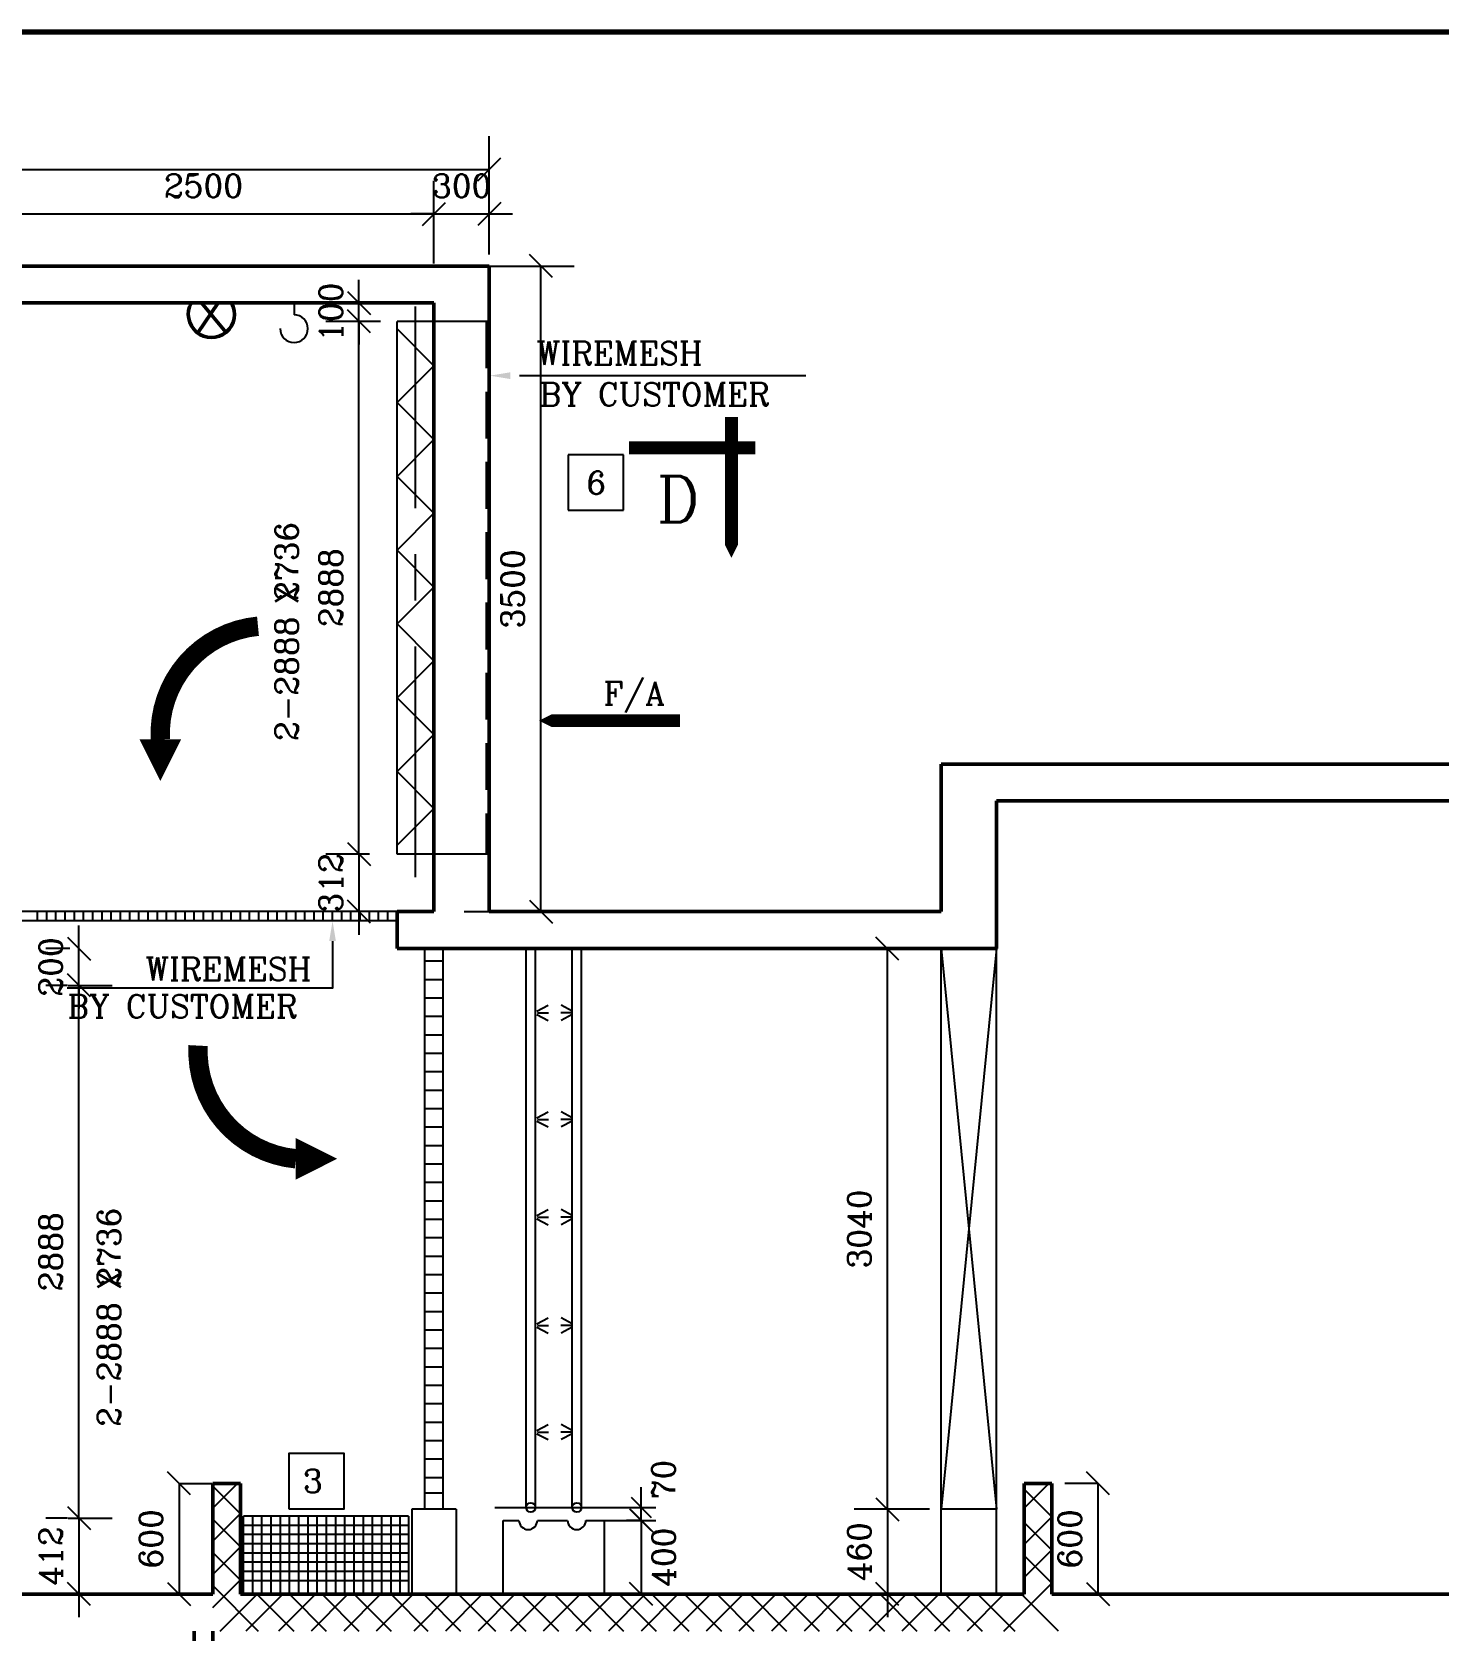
# Model space of a CAD drawing. Header units: inches. Extents: x 14.4 to 65.9, y 4.3 to 68.5.
# Drawn here: x 20.06 to 27.69, y 25.36 to 34.03 of the extents above; entities that cross this region are included whole.
import ezdxf

# ---------------------------------------------------------------- set-up
doc = ezdxf.new("R2010")
doc.units = ezdxf.units.IN
doc.header["$MEASUREMENT"] = 0
doc.linetypes.add('CENTER', pattern=[2, 1.25, -0.25, 0.25, -0.25])
doc.linetypes.add('HIDDEN', pattern=[9.525, 6.35, -3.175])
doc.layers.add('cadr', color=250, linetype='Continuous')
for name, color, linetype, lineweight in [('DIMEN', 5, 'Continuous', 25), ('STRUC', 3, 'Continuous', 50), ('UNITS', 7, 'Continuous', 25)]:
    doc.layers.add(name, color=color, linetype=linetype, lineweight=lineweight)
doc.styles.add('ROMANC', font='romanc')
doc.styles.add('ROMANS', font='romans')
doc.dimstyles.get("Standard").update_dxf_attribs({"dimtxt": 0.125, "dimasz": 0.125, "dimexe": 0.18, "dimexo": 0.0625, "dimgap": 0.09, "dimtad": 1, "dimdec": 4, "dimzin": 0, "dimdsep": 46, "dimtxsty": 'ROMANC', "dimblk": 'OBLIQUE', "dimcen": 0.09, "dimadec": 0, "dimazin": 0, "dimtfac": 1, "dimtdec": 4, "dimtofl": 0, "dimtmove": 0, "dimatfit": 3, "dimfxl": 1, "dimtolj": 1, "dimtzin": 0, "dimarcsym": 1})

# ---------------------------------------------------------------- blocks, each defined once
blk = doc.blocks.new('_Oblique')
at = {"layer": 'STRUC', "color": 0, "lineweight": -2}
blk.add_line((-0.5, -0.5), (0.5, 0.5), dxfattribs=at)
blk = doc.blocks.new('*D180')
at = {"layer": 'DIMEN', "color": 0, "lineweight": -2, "transparency": 16777216}
for p, q in [((20.2602, 28.8626), (20.4983, 28.8626)), ((20.3183, 25.9746), (20.3183, 28.8626)), ((20.2602, 25.9746), (20.4983, 25.9746))]:
    blk.add_line(p, q, dxfattribs=at)
at = {"layer": 'DIMEN', "color": 0, "lineweight": -2, "transparency": 16777216, "xscale": 0.125, "yscale": 0.125, "zscale": 0.125}
for p, rotation in [((20.3183, 28.8626), 90), ((20.3183, 25.9746), 270)]:
    blk.add_blockref('_Oblique', p, dxfattribs=dict(at, rotation=rotation))
at = {"layer": 'DIMEN', "color": 0, "transparency": 16777216, "insert": (20.1658, 27.4186), "char_height": 0.125, "attachment_point": 5, "rotation": 90, "style": 'ROMANC'}
blk.add_mtext('\\A1;2888', dxfattribs=at)
blk = doc.blocks.new('*D183')
at = {"layer": 'DIMEN', "color": 0, "lineweight": -2, "transparency": 16777216}
for p, q in [((20.3183, 29.0626), (20.3183, 29.1876)), ((20.2686, 29.0626), (20.1383, 29.0626)), ((20.3183, 28.8626), (20.3183, 29.0626)), ((20.2558, 28.8626), (20.1383, 28.8626)), ((20.3183, 28.8626), (20.3183, 28.7376))]:
    blk.add_line(p, q, dxfattribs=at)
at = {"layer": 'DIMEN', "color": 0, "lineweight": -2, "transparency": 16777216, "xscale": 0.125, "yscale": 0.125, "zscale": 0.125}
for p, rotation in [((20.3183, 29.0626), 270), ((20.3183, 28.8626), 90)]:
    blk.add_blockref('_Oblique', p, dxfattribs=dict(at, rotation=rotation))
at = {"layer": 'DIMEN', "color": 0, "transparency": 16777216, "insert": (20.1658, 28.9626), "char_height": 0.125, "attachment_point": 5, "rotation": 90, "style": 'ROMANC'}
blk.add_mtext('\\A1;200', dxfattribs=at)
blk = doc.blocks.new('*D184')
at = {"layer": 'DIMEN', "color": 0, "lineweight": -2, "transparency": 16777216}
for p, q in [((20.3183, 25.9746), (20.3183, 26.0996)), ((20.2558, 25.9746), (20.1383, 25.9746)), ((20.3183, 25.9746), (20.3183, 25.5626)), ((20.3183, 25.5626), (20.3183, 25.4376)), ((20.3739, 25.5626), (20.4983, 25.5626))]:
    blk.add_line(p, q, dxfattribs=at)
at = {"layer": 'DIMEN', "color": 0, "lineweight": -2, "transparency": 16777216, "xscale": 0.125, "yscale": 0.125, "zscale": 0.125}
for p, rotation in [((20.3183, 25.9746), 270), ((20.3183, 25.5626), 90)]:
    blk.add_blockref('_Oblique', p, dxfattribs=dict(at, rotation=rotation))
at = {"layer": 'DIMEN', "color": 0, "transparency": 16777216, "insert": (20.1658, 25.7686), "char_height": 0.125, "attachment_point": 5, "rotation": 90, "style": 'ROMANC'}
blk.add_mtext('\\A1;412', dxfattribs=at)
blk = doc.blocks.new('*D181')
at = {"layer": 'DIMEN', "color": 0, "lineweight": -2, "transparency": 16777216}
for p, q in [((20.8612, 26.1626), (20.8612, 25.5626)), ((20.8655, 26.1626), (21.0412, 26.1626)), ((20.8655, 25.5626), (21.0412, 25.5626))]:
    blk.add_line(p, q, dxfattribs=at)
at = {"layer": 'DIMEN', "color": 0, "lineweight": -2, "transparency": 16777216, "xscale": 0.125, "yscale": 0.125, "zscale": 0.125}
for p, rotation in [((20.8612, 26.1626), 90), ((20.8612, 25.5626), 270)]:
    blk.add_blockref('_Oblique', p, dxfattribs=dict(at, rotation=rotation))
at = {"layer": 'DIMEN', "color": 0, "transparency": 16777216, "insert": (20.7087, 25.8626), "char_height": 0.125, "attachment_point": 5, "rotation": 90, "style": 'ROMANC'}
blk.add_mtext('\\A1;600', dxfattribs=at)
blk = doc.blocks.new('*D182')
at = {"layer": 'DIMEN', "color": 0, "lineweight": -2, "transparency": 16777216}
for p, q in [((25.8397, 26.1626), (25.664, 26.1626)), ((25.844, 26.1626), (25.844, 25.5626)), ((25.8397, 25.5626), (25.664, 25.5626))]:
    blk.add_line(p, q, dxfattribs=at)
at = {"layer": 'DIMEN', "color": 0, "lineweight": -2, "transparency": 16777216, "xscale": 0.125, "yscale": 0.125, "zscale": 0.125}
for p, rotation in [((25.844, 26.1626), 90), ((25.844, 25.5626), 270)]:
    blk.add_blockref('_Oblique', p, dxfattribs=dict(at, rotation=rotation))
at = {"layer": 'DIMEN', "color": 0, "transparency": 16777216, "insert": (25.6915, 25.8626), "char_height": 0.125, "attachment_point": 5, "rotation": 90, "style": 'ROMANC'}
blk.add_mtext('\\A1;600', dxfattribs=at)
blk = doc.blocks.new('*D185')
at = {"layer": 'DIMEN', "color": 0, "lineweight": -2, "transparency": 16777216}
for p, q in [((24.9311, 29.0626), (24.5224, 29.0626)), ((24.7024, 26.0226), (24.7024, 29.0626)), ((24.9311, 26.0226), (24.5224, 26.0226))]:
    blk.add_line(p, q, dxfattribs=at)
at = {"layer": 'DIMEN', "color": 0, "lineweight": -2, "transparency": 16777216, "xscale": 0.125, "yscale": 0.125, "zscale": 0.125}
for p, rotation in [((24.7024, 29.0626), 90), ((24.7024, 26.0226), 270)]:
    blk.add_blockref('_Oblique', p, dxfattribs=dict(at, rotation=rotation))
at = {"layer": 'DIMEN', "color": 0, "transparency": 16777216, "insert": (24.5499, 27.5426), "char_height": 0.125, "attachment_point": 5, "rotation": 90, "style": 'ROMANC'}
blk.add_mtext('\\A1;3040', dxfattribs=at)
blk = doc.blocks.new('*D186')
at = {"layer": 'DIMEN', "color": 0, "lineweight": -2, "transparency": 16777216}
for p, q in [((24.7024, 26.0226), (24.7024, 26.1476)), ((24.9311, 26.0226), (24.5224, 26.0226)), ((24.7024, 26.0226), (24.7024, 25.5626)), ((24.9311, 25.5626), (24.5224, 25.5626)), ((24.7024, 25.5626), (24.7024, 25.4376))]:
    blk.add_line(p, q, dxfattribs=at)
at = {"layer": 'DIMEN', "color": 0, "lineweight": -2, "transparency": 16777216, "xscale": 0.125, "yscale": 0.125, "zscale": 0.125}
for p, rotation in [((24.7024, 26.0226), 270), ((24.7024, 25.5626), 90)]:
    blk.add_blockref('_Oblique', p, dxfattribs=dict(at, rotation=rotation))
at = {"layer": 'DIMEN', "color": 0, "transparency": 16777216, "insert": (24.5499, 25.7926), "char_height": 0.125, "attachment_point": 5, "rotation": 90, "style": 'ROMANC'}
blk.add_mtext('\\A1;460', dxfattribs=at)
blk = doc.blocks.new('*D188')
at = {"layer": 'DIMEN', "color": 0, "lineweight": -2, "transparency": 16777216}
for p, q in [((21.8367, 32.5626), (21.8367, 32.6876)), ((21.9433, 32.5626), (21.6567, 32.5626)), ((21.8367, 32.4626), (21.8367, 32.5626)), ((21.9529, 32.4626), (21.6567, 32.4626)), ((21.8367, 32.4626), (21.8367, 32.3376))]:
    blk.add_line(p, q, dxfattribs=at)
at = {"layer": 'DIMEN', "color": 0, "lineweight": -2, "transparency": 16777216, "xscale": 0.125, "yscale": 0.125, "zscale": 0.125}
for p, rotation in [((21.8367, 32.5626), 270), ((21.8367, 32.4626), 90)]:
    blk.add_blockref('_Oblique', p, dxfattribs=dict(at, rotation=rotation))
at = {"layer": 'DIMEN', "color": 0, "transparency": 16777216, "insert": (21.6842, 32.5126), "char_height": 0.125, "attachment_point": 5, "rotation": 90, "style": 'ROMANC'}
blk.add_mtext('\\A1;100', dxfattribs=at)
blk = doc.blocks.new('*D189')
at = {"layer": 'DIMEN', "color": 0, "lineweight": -2, "transparency": 16777216}
for p, q in [((19.7436, 32.7763), (19.7436, 33.2252)), ((22.2436, 32.7763), (22.2436, 33.2252)), ((19.7436, 33.0452), (22.2436, 33.0452))]:
    blk.add_line(p, q, dxfattribs=at)
at = {"layer": 'DIMEN', "color": 0, "lineweight": -2, "transparency": 16777216, "xscale": 0.125, "yscale": 0.125, "zscale": 0.125, "rotation": 180}
blk.add_blockref('_Oblique', (19.7436, 33.0452), dxfattribs=at)
at = {"layer": 'DIMEN', "color": 0, "lineweight": -2, "transparency": 16777216, "xscale": 0.125, "yscale": 0.125, "zscale": 0.125}
blk.add_blockref('_Oblique', (22.2436, 33.0452), dxfattribs=at)
at = {"layer": 'DIMEN', "color": 0, "transparency": 16777216, "insert": (20.9936, 33.1977), "char_height": 0.125, "attachment_point": 5, "style": 'ROMANC'}
blk.add_mtext('\\A1;2500', dxfattribs=at)
blk = doc.blocks.new('*D193')
at = {"layer": 'DIMEN', "color": 0, "lineweight": -2, "transparency": 16777216}
for p, q in [((22.2436, 32.8388), (22.2436, 33.2252)), ((22.5436, 32.8251), (22.5436, 33.2252)), ((22.2436, 33.0452), (22.1186, 33.0452)), ((22.2436, 33.0452), (22.5436, 33.0452)), ((22.5436, 33.0452), (22.6686, 33.0452))]:
    blk.add_line(p, q, dxfattribs=at)
at = {"layer": 'DIMEN', "color": 0, "lineweight": -2, "transparency": 16777216, "xscale": 0.125, "yscale": 0.125, "zscale": 0.125}
blk.add_blockref('_Oblique', (22.2436, 33.0452), dxfattribs=at)
at = {"layer": 'DIMEN', "color": 0, "lineweight": -2, "transparency": 16777216, "xscale": 0.125, "yscale": 0.125, "zscale": 0.125, "rotation": 180}
blk.add_blockref('_Oblique', (22.5436, 33.0452), dxfattribs=at)
at = {"layer": 'DIMEN', "color": 0, "transparency": 16777216, "insert": (22.3936, 33.1977), "char_height": 0.125, "attachment_point": 5, "style": 'ROMANC'}
blk.add_mtext('\\A1;300', dxfattribs=at)
blk = doc.blocks.new('*D194')
at = {"layer": 'DIMEN', "color": 0, "lineweight": -2, "transparency": 16777216}
for p, q in [((16.6436, 32.8251), (16.6436, 33.4668)), ((22.5436, 32.8251), (22.5436, 33.4668)), ((16.6436, 33.2868), (22.5436, 33.2868))]:
    blk.add_line(p, q, dxfattribs=at)
at = {"layer": 'DIMEN', "color": 0, "lineweight": -2, "transparency": 16777216, "xscale": 0.125, "yscale": 0.125, "zscale": 0.125, "rotation": 180}
blk.add_blockref('_Oblique', (16.6436, 33.2868), dxfattribs=at)
at = {"layer": 'DIMEN', "color": 0, "lineweight": -2, "transparency": 16777216, "xscale": 0.125, "yscale": 0.125, "zscale": 0.125}
blk.add_blockref('_Oblique', (22.5436, 33.2868), dxfattribs=at)
at = {"layer": 'DIMEN', "color": 0, "transparency": 16777216, "insert": (19.5936, 33.4393), "char_height": 0.125, "attachment_point": 5, "style": 'ROMANC'}
blk.add_mtext('\\A1;5900', dxfattribs=at)
blk = doc.blocks.new('*D197')
at = {"layer": 'DIMEN', "color": 0, "lineweight": -2, "transparency": 16777216}
for p, q in [((21.8367, 32.5626), (21.8367, 32.6876)), ((21.9433, 32.5626), (21.6567, 32.5626)), ((21.8367, 32.4626), (21.8367, 32.5626)), ((21.9529, 32.4626), (21.6567, 32.4626)), ((21.8367, 32.4626), (21.8367, 32.3376))]:
    blk.add_line(p, q, dxfattribs=at)
at = {"layer": 'DIMEN', "color": 0, "lineweight": -2, "transparency": 16777216, "xscale": 0.125, "yscale": 0.125, "zscale": 0.125}
for p, rotation in [((21.8367, 32.5626), 270), ((21.8367, 32.4626), 90)]:
    blk.add_blockref('_Oblique', p, dxfattribs=dict(at, rotation=rotation))
at = {"layer": 'DIMEN', "color": 0, "transparency": 16777216, "insert": (21.6842, 32.5126), "char_height": 0.125, "attachment_point": 5, "rotation": 90, "style": 'ROMANC'}
blk.add_mtext('\\A1;100', dxfattribs=at)
blk = doc.blocks.new('*D198')
at = {"layer": 'DIMEN', "color": 0, "lineweight": -2, "transparency": 16777216}
for p, q in [((21.8948, 32.4626), (21.6567, 32.4626)), ((21.8367, 29.5746), (21.8367, 32.4626)), ((21.8948, 29.5746), (21.6567, 29.5746))]:
    blk.add_line(p, q, dxfattribs=at)
at = {"layer": 'DIMEN', "color": 0, "lineweight": -2, "transparency": 16777216, "xscale": 0.125, "yscale": 0.125, "zscale": 0.125}
for p, rotation in [((21.8367, 32.4626), 90), ((21.8367, 29.5746), 270)]:
    blk.add_blockref('_Oblique', p, dxfattribs=dict(at, rotation=rotation))
at = {"layer": 'DIMEN', "color": 0, "transparency": 16777216, "insert": (21.6842, 31.0186), "char_height": 0.125, "attachment_point": 5, "rotation": 90, "style": 'ROMANC'}
blk.add_mtext('\\A1;2888', dxfattribs=at)
blk = doc.blocks.new('*D204')
at = {"layer": 'DIMEN', "color": 0, "lineweight": -2, "transparency": 16777216}
for p, q in [((22.408, 32.7626), (23.0033, 32.7626)), ((22.8233, 29.2626), (22.8233, 32.7626)), ((22.408, 29.2626), (23.0033, 29.2626))]:
    blk.add_line(p, q, dxfattribs=at)
at = {"layer": 'DIMEN', "color": 0, "lineweight": -2, "transparency": 16777216, "xscale": 0.125, "yscale": 0.125, "zscale": 0.125}
for p, rotation in [((22.8233, 32.7626), 90), ((22.8233, 29.2626), 270)]:
    blk.add_blockref('_Oblique', p, dxfattribs=dict(at, rotation=rotation))
at = {"layer": 'DIMEN', "color": 0, "transparency": 16777216, "insert": (22.6708, 31.0126), "char_height": 0.125, "attachment_point": 5, "rotation": 90, "style": 'ROMANC'}
blk.add_mtext('\\A1;3500', dxfattribs=at)
blk = doc.blocks.new('*D211')
at = {"layer": 'DIMEN', "color": 0, "lineweight": -2, "transparency": 16777216}
for p, q in [((21.8367, 29.5746), (21.8367, 29.6996)), ((21.7742, 29.5746), (21.6567, 29.5746)), ((21.8367, 29.5746), (21.8367, 29.2626)), ((21.7811, 29.2626), (21.6567, 29.2626)), ((21.8367, 29.2626), (21.8367, 29.1376))]:
    blk.add_line(p, q, dxfattribs=at)
at = {"layer": 'DIMEN', "color": 0, "lineweight": -2, "transparency": 16777216, "xscale": 0.125, "yscale": 0.125, "zscale": 0.125}
for p, rotation in [((21.8367, 29.5746), 270), ((21.8367, 29.2626), 90)]:
    blk.add_blockref('_Oblique', p, dxfattribs=dict(at, rotation=rotation))
at = {"layer": 'DIMEN', "color": 0, "transparency": 16777216, "insert": (21.6842, 29.4186), "char_height": 0.125, "attachment_point": 5, "rotation": 90, "style": 'ROMANC'}
blk.add_mtext('\\A1;312', dxfattribs=at)

msp = doc.modelspace()

# ---------------------------------------------------------------- linework, layer by layer
for p, q in [((23.27197, 31.73953), (22.97197, 31.73953)), ((22.97197, 31.73953), (22.97197, 31.43953)), ((23.27197, 31.43953), (23.27197, 31.73953)), ((22.97197, 31.43953), (23.27197, 31.43953))]:
    msp.add_line(p, q)
at = {"layer": 'cadr', "color": 250, "linetype": 'Continuous', "lineweight": 70}
msp.add_line((14.35116, 34.03167), (65.85116, 34.03167), dxfattribs=at)
at = {"layer": 'DIMEN'}
for p, q in [((23.36701, 26.03261), (23.36701, 26.14261)), ((23.22396, 26.03261), (23.44701, 26.03261)), ((23.36701, 25.96261), (23.36701, 26.08761)), ((23.36701, 25.96261), (23.36701, 26.03261)), ((23.1686, 25.96261), (23.44701, 25.96261)), ((23.36701, 25.96261), (23.28701, 25.96261)), ((23.36701, 25.96261), (23.36701, 25.56261)), ((23.36701, 25.96261), (23.36701, 25.85261)), ((23.1686, 25.56261), (23.44701, 25.56261))]:
    msp.add_line(p, q, dxfattribs=at)
for points in [[(22.70778, 32.16844), (24.25929, 32.16844)], [(21.6936, 29.10261), (21.6936, 28.84839), (20.25541, 28.84839)]]:
    msp.add_lwpolyline(points, dxfattribs=at)
at = {"layer": 'DIMEN', "color": 3}
for points in [[(23.85637, 31.94437, 0.07, 0.07, 0), (23.85637, 31.43049, 0.25, 0, 0), (23.85637, 31.18049, 0, 0, 0)], [(23.57781, 30.29802, 0.07, 0.07, 0), (23.06392, 30.29802, 0.25, 0, 0), (22.81392, 30.29802, 0, 0, 0)]]:
    msp.add_lwpolyline(points, format="xyseb", dxfattribs=at)
at = {"layer": 'DIMEN', "color": 3, "const_width": 0.07}
msp.add_lwpolyline([(23.3007, 31.77728), (23.98591, 31.77728)], dxfattribs=at)
at = {"layer": 'DIMEN'}
for points in [[(22.65778, 32.15011), (22.54778, 32.16844), (22.65778, 32.18678)], [(21.71194, 29.10261), (21.6936, 29.21261), (21.67527, 29.10261)]]:
    msp.add_solid(points, dxfattribs=at)
at = {"layer": 'STRUC'}
for p, q in [((16.6436, 32.76261), (22.5436, 32.76261)), ((22.5436, 29.26261), (22.5436, 32.76261)), ((19.7436, 32.56261), (22.2436, 32.56261)), ((22.2436, 29.26261), (22.2436, 32.56261)), ((24.9936, 30.06261), (39.7936, 30.06261)), ((24.9936, 29.26261), (24.9936, 30.06261)), ((25.2936, 29.06261), (25.2936, 29.86261)), ((25.2936, 29.86261), (31.3936, 29.86261)), ((22.0436, 29.06261), (22.0436, 29.26261)), ((22.2436, 29.26261), (22.0436, 29.26261)), ((22.5436, 29.26261), (24.9936, 29.26261)), ((22.2436, 29.06261), (22.0436, 29.06261)), ((22.2436, 29.06261), (25.2936, 29.06261)), ((21.0436, 26.16261), (21.1936, 26.16261)), ((21.0436, 25.56261), (21.0436, 26.16261)), ((21.1936, 25.56261), (21.1936, 26.16261)), ((25.5936, 26.16261), (25.4436, 26.16261)), ((25.4436, 25.56261), (25.4436, 26.16261)), ((25.5936, 25.56261), (25.5936, 26.16261)), ((19.7436, 25.56261), (21.0436, 25.56261)), ((21.1936, 25.56261), (25.4436, 25.56261)), ((25.5936, 25.56261), (27.8436, 25.56261)), ((20.9436, 22.56261), (20.9436, 25.36261)), ((21.0436, 22.56261), (21.0436, 25.36261))]:
    msp.add_line(p, q, dxfattribs=at)
at = {"layer": 'UNITS', "color": 3, "lineweight": 50}
for p, q in [((21.07312, 32.56261), (20.96306, 32.39974)), ((20.98241, 32.56261), (21.11485, 32.40344))]:
    msp.add_line(p, q, dxfattribs=at)
at = {"layer": 'UNITS'}
for p, q in [((21.48488, 32.56261), (21.48488, 32.49835)), ((22.5436, 32.46261), (22.0436, 32.46261)), ((22.0436, 29.57461), (22.0436, 32.46261)), ((22.2436, 32.22261), (22.0436, 32.42261)), ((22.2436, 32.22261), (22.0436, 32.42261)), ((22.2436, 32.22261), (22.0436, 32.02261)), ((22.2436, 32.22261), (22.0436, 32.02261)), ((22.2436, 31.82261), (22.0436, 32.02261)), ((22.2436, 31.82261), (22.0436, 32.02261)), ((22.2436, 31.82261), (22.0436, 31.62261)), ((22.2436, 31.82261), (22.0436, 31.62261)), ((22.2436, 31.42261), (22.0436, 31.62261)), ((22.2436, 31.42261), (22.0436, 31.62261)), ((22.2436, 31.42261), (22.0436, 31.22261)), ((22.2436, 31.42261), (22.0436, 31.22261)), ((22.2436, 31.02261), (22.0436, 31.22261)), ((22.2436, 31.02261), (22.0436, 31.22261)), ((22.2436, 31.02261), (22.0436, 30.82261)), ((22.2436, 31.02261), (22.0436, 30.82261)), ((22.2436, 30.62261), (22.0436, 30.82261)), ((22.2436, 30.62261), (22.0436, 30.82261)), ((22.2436, 30.62261), (22.0436, 30.42261)), ((22.2436, 30.62261), (22.0436, 30.42261)), ((22.2436, 30.22261), (22.0436, 30.42261)), ((22.2436, 30.22261), (22.0436, 30.42261)), ((22.2436, 30.22261), (22.0436, 30.02261)), ((22.2436, 30.22261), (22.0436, 30.02261)), ((22.2436, 29.82261), (22.0436, 30.02261)), ((22.2436, 29.82261), (22.0436, 30.02261)), ((22.2436, 29.82261), (22.0436, 29.62261)), ((22.5436, 29.57461), (22.0436, 29.57461)), ((22.0436, 29.26261), (19.9436, 29.26261)), ((20.0936, 29.21261), (20.0936, 29.26261)), ((20.1436, 29.21261), (20.1436, 29.26261)), ((20.1936, 29.21261), (20.1936, 29.26261)), ((20.2436, 29.21261), (20.2436, 29.26261)), ((20.2936, 29.21261), (20.2936, 29.26261)), ((20.3436, 29.21261), (20.3436, 29.26261)), ((20.3936, 29.21261), (20.3936, 29.26261)), ((20.4436, 29.21261), (20.4436, 29.26261)), ((20.4936, 29.21261), (20.4936, 29.26261)), ((20.5436, 29.21261), (20.5436, 29.26261)), ((20.5936, 29.21261), (20.5936, 29.26261)), ((20.6436, 29.21261), (20.6436, 29.26261)), ((20.6936, 29.21261), (20.6936, 29.26261)), ((20.7436, 29.21261), (20.7436, 29.26261)), ((20.7936, 29.21261), (20.7936, 29.26261)), ((20.8436, 29.21261), (20.8436, 29.26261)), ((20.8936, 29.21261), (20.8936, 29.26261)), ((20.9436, 29.21261), (20.9436, 29.26261)), ((20.9936, 29.21261), (20.9936, 29.26261)), ((21.0436, 29.21261), (21.0436, 29.26261)), ((21.0936, 29.21261), (21.0936, 29.26261)), ((21.1436, 29.21261), (21.1436, 29.26261)), ((21.1936, 29.21261), (21.1936, 29.26261)), ((21.2436, 29.21261), (21.2436, 29.26261)), ((21.2936, 29.21261), (21.2936, 29.26261)), ((21.3436, 29.21261), (21.3436, 29.26261)), ((21.3936, 29.21261), (21.3936, 29.26261)), ((21.4436, 29.21261), (21.4436, 29.26261)), ((21.4936, 29.21261), (21.4936, 29.26261)), ((21.5436, 29.21261), (21.5436, 29.26261)), ((21.5936, 29.21261), (21.5936, 29.26261)), ((21.6436, 29.21261), (21.6436, 29.26261)), ((21.6936, 29.21261), (21.6936, 29.26261)), ((21.7436, 29.21261), (21.7436, 29.26261)), ((21.7936, 29.21261), (21.7936, 29.26261)), ((21.8436, 29.21261), (21.8436, 29.26261)), ((21.8936, 29.21261), (21.8936, 29.26261)), ((21.9436, 29.21261), (21.9436, 29.26261)), ((21.9936, 29.21261), (21.9936, 29.26261)), ((22.0436, 29.21261), (19.9436, 29.21261)), ((22.1936, 26.02261), (22.1936, 29.06261)), ((22.2936, 26.02261), (22.2936, 29.06261)), ((22.7436, 26.03261), (22.7436, 29.06261)), ((22.7936, 26.03261), (22.7936, 29.06261)), ((22.9936, 26.03261), (22.9936, 29.06261)), ((23.0436, 26.03261), (23.0436, 29.06261)), ((24.9936, 25.56261), (24.9936, 29.06261)), ((24.9936, 29.06261), (25.2936, 26.02261)), ((25.2936, 29.06261), (24.9936, 26.02261)), ((25.2936, 29.06261), (24.9936, 26.02261)), ((24.9936, 29.06261), (25.2936, 26.02261)), ((25.2936, 25.56261), (25.2936, 29.06261)), ((22.1936, 28.99532), (22.2936, 28.99532)), ((22.1936, 28.89532), (22.2936, 28.89532)), ((22.1936, 28.79532), (22.2936, 28.79532)), ((22.1936, 28.69532), (22.2936, 28.69532)), ((22.1936, 28.59532), (22.2936, 28.59532)), ((22.1936, 28.49532), (22.2936, 28.49532)), ((22.1936, 28.39532), (22.2936, 28.39532)), ((22.1936, 28.29532), (22.2936, 28.29532)), ((22.1936, 28.19532), (22.2936, 28.19532)), ((22.1936, 28.09532), (22.2936, 28.09532)), ((22.1936, 27.99532), (22.2936, 27.99532)), ((22.1936, 27.89532), (22.2936, 27.89532)), ((22.1936, 27.79532), (22.2936, 27.79532)), ((22.1936, 27.69532), (22.2936, 27.69532)), ((22.1936, 27.59532), (22.2936, 27.59532)), ((22.1936, 27.49532), (22.2936, 27.49532)), ((22.1936, 27.39532), (22.2936, 27.39532)), ((22.1936, 27.29532), (22.2936, 27.29532)), ((22.1936, 27.19532), (22.2936, 27.19532)), ((22.1936, 27.09532), (22.2936, 27.09532)), ((22.1936, 26.99532), (22.2936, 26.99532)), ((22.1936, 26.89532), (22.2936, 26.89532)), ((22.1936, 26.79532), (22.2936, 26.79532)), ((22.1936, 26.69532), (22.2936, 26.69532)), ((22.1936, 26.59532), (22.2936, 26.59532)), ((22.1936, 26.49532), (22.2936, 26.49532)), ((22.1936, 26.49532), (22.2936, 26.49532)), ((22.1936, 26.39532), (22.2936, 26.39532)), ((22.1936, 26.39532), (22.2936, 26.39532)), ((22.1936, 26.29532), (22.2936, 26.29532)), ((22.1936, 26.19532), (22.2936, 26.19532)), ((22.1936, 26.11242), (22.2936, 26.11242)), ((22.1236, 26.02261), (22.1236, 25.56261)), ((22.3636, 26.02261), (22.1236, 26.02261)), ((22.3636, 26.02261), (22.3636, 25.56261)), ((25.2936, 26.02261), (24.9936, 26.02261)), ((21.2107, 25.56261), (21.2107, 25.98546)), ((22.10473, 25.98546), (21.2107, 25.98546)), ((22.10473, 25.93546), (21.2107, 25.93546)), ((21.2607, 25.56261), (21.2607, 25.98546)), ((21.3107, 25.56261), (21.3107, 25.98546)), ((21.3607, 25.56261), (21.3607, 25.98546)), ((21.4107, 25.56261), (21.4107, 25.98546)), ((21.4607, 25.56261), (21.4607, 25.98546)), ((21.5107, 25.56261), (21.5107, 25.98546)), ((21.5607, 25.56261), (21.5607, 25.98546)), ((21.6107, 25.56261), (21.6107, 25.98546)), ((21.6607, 25.56261), (21.6607, 25.98546)), ((21.7107, 25.56261), (21.7107, 25.98546)), ((21.7607, 25.56261), (21.7607, 25.98546)), ((21.8107, 25.56261), (21.8107, 25.98546)), ((21.8607, 25.56261), (21.8607, 25.98546)), ((21.9107, 25.56261), (21.9107, 25.98546)), ((21.9607, 25.56261), (21.9607, 25.98546)), ((22.0107, 25.56261), (22.0107, 25.98546)), ((22.0607, 25.56261), (22.0607, 25.98546)), ((22.10473, 25.98546), (22.10473, 25.56261)), ((22.6186, 25.96261), (22.70435, 25.96261)), ((22.6186, 25.56261), (22.6186, 25.96261)), ((22.80435, 25.96261), (22.96779, 25.96261)), ((23.06779, 25.96261), (23.1686, 25.96261)), ((23.1686, 25.56261), (23.1686, 25.96261)), ((22.10473, 25.88546), (21.2107, 25.88546)), ((22.10473, 25.83546), (21.2107, 25.83546)), ((22.10473, 25.78546), (21.2107, 25.78546)), ((22.10473, 25.73546), (21.2107, 25.73546)), ((22.10473, 25.68546), (21.2107, 25.68546)), ((22.10473, 25.63546), (21.2107, 25.63546))]:
    msp.add_line(p, q, dxfattribs=at)
at = {"layer": 'UNITS', "color": 6, "linetype": 'CENTER'}
msp.add_line((22.1436, 29.45034), (22.1436, 32.5437), dxfattribs=at)
at = {"layer": 'UNITS', "color": 6, "linetype": 'HIDDEN', "ltscale": 0.04}
msp.add_line((22.52592, 32.46261), (22.52592, 29.57461), dxfattribs=at)
at = {"layer": 'UNITS', "color": 6}
for p, q in [((22.80204, 28.72318), (22.86334, 28.75506)), ((22.80204, 28.70497), (22.86334, 28.6731)), ((22.80519, 28.71408), (22.86491, 28.71408)), ((22.98908, 28.71408), (22.93093, 28.71408)), ((22.99223, 28.72318), (22.9325, 28.75506)), ((22.99223, 28.70497), (22.9325, 28.6731)), ((22.80204, 28.14537), (22.86334, 28.17724)), ((22.99223, 28.14537), (22.9325, 28.17724)), ((22.80204, 28.12715), (22.86334, 28.09528)), ((22.80519, 28.13626), (22.86491, 28.13626)), ((22.98908, 28.13626), (22.93093, 28.13626)), ((22.99223, 28.12715), (22.9325, 28.09528)), ((22.80204, 27.6157), (22.86334, 27.64758)), ((22.80204, 27.59749), (22.86334, 27.56562)), ((22.80519, 27.6066), (22.86491, 27.6066)), ((22.98908, 27.6066), (22.93093, 27.6066)), ((22.99223, 27.6157), (22.9325, 27.64758)), ((22.99223, 27.59749), (22.9325, 27.56562)), ((22.80204, 27.02826), (22.86334, 27.06013)), ((22.99223, 27.02826), (22.9325, 27.06013)), ((22.80204, 27.01004), (22.86334, 26.97817)), ((22.80519, 27.01915), (22.86491, 27.01915)), ((22.98908, 27.01915), (22.93093, 27.01915)), ((22.99223, 27.01004), (22.9325, 26.97817)), ((22.80204, 26.45044), (22.86334, 26.48231)), ((22.80519, 26.44133), (22.86491, 26.44133)), ((22.98908, 26.44133), (22.93093, 26.44133)), ((22.99223, 26.45044), (22.9325, 26.48231)), ((22.80204, 26.43223), (22.86334, 26.40035)), ((22.99223, 26.43223), (22.9325, 26.40035))]:
    msp.add_line(p, q, dxfattribs=at)
at = {"layer": 'UNITS', "color": 5, "lineweight": 25}
for p, q in [((21.0441, 26.02862), (21.17809, 26.16261)), ((21.1941, 25.99803), (21.0441, 26.14803)), ((25.4441, 26.02816), (25.57855, 26.16261)), ((25.5941, 25.98112), (25.4441, 26.13112)), ((21.0441, 25.84902), (21.1941, 25.99902)), ((21.1941, 25.81843), (21.0441, 25.96843)), ((25.4441, 25.83211), (25.5941, 25.98211)), ((25.5941, 25.80152), (25.4441, 25.95152)), ((21.0441, 25.66941), (21.1941, 25.81941)), ((21.1941, 25.63882), (21.0441, 25.78882)), ((25.4441, 25.6525), (25.5941, 25.8025)), ((25.5941, 25.62191), (25.4441, 25.77191)), ((21.0441, 25.48981), (21.1941, 25.63981)), ((25.33381, 25.36261), (25.5941, 25.6229)), ((21.0844, 25.36261), (21.2844, 25.56261)), ((25.62966, 25.36261), (25.42966, 25.56261))]:
    msp.add_line(p, q, dxfattribs=at)
at = {"layer": 'UNITS', "color": 6, "lineweight": 25}
msp.add_line((22.57395, 26.03261), (23.22396, 26.03261), dxfattribs=at)
at = {"layer": 'UNITS', "color": 5}
for p, q in [((21.0436, 25.61006), (21.29105, 25.36261)), ((21.42378, 25.56261), (21.22378, 25.36261)), ((21.28287, 25.56261), (21.48287, 25.36261)), ((21.60056, 25.56261), (21.40056, 25.36261)), ((21.45965, 25.56261), (21.65965, 25.36261)), ((21.77734, 25.56261), (21.57734, 25.36261)), ((21.63643, 25.56261), (21.83643, 25.36261)), ((21.95411, 25.56261), (21.75411, 25.36261)), ((21.81117, 25.56261), (22.01117, 25.36261)), ((22.13089, 25.56261), (21.93089, 25.36261)), ((22.01118, 25.56261), (22.21118, 25.36261)), ((22.33391, 25.56261), (22.13391, 25.36261)), ((22.1936, 25.55696), (22.38796, 25.36261)), ((22.50564, 25.56261), (22.30564, 25.36261)), ((22.37701, 25.56261), (22.57701, 25.36261)), ((22.68242, 25.56261), (22.48242, 25.36261)), ((22.54151, 25.56261), (22.74151, 25.36261)), ((22.8592, 25.56261), (22.6592, 25.36261)), ((22.71829, 25.56261), (22.91829, 25.36261)), ((23.03597, 25.56261), (22.83597, 25.36261)), ((22.89506, 25.56261), (23.09506, 25.36261)), ((23.21275, 25.56261), (23.01275, 25.36261)), ((23.07184, 25.56261), (23.27184, 25.36261)), ((23.38953, 25.56261), (23.18953, 25.36261)), ((23.24862, 25.56261), (23.44862, 25.36261)), ((23.5663, 25.56261), (23.3663, 25.36261)), ((23.42539, 25.56261), (23.62539, 25.36261)), ((23.74308, 25.56261), (23.54308, 25.36261)), ((23.60217, 25.56261), (23.80217, 25.36261)), ((23.91986, 25.56261), (23.71986, 25.36261)), ((23.77895, 25.56261), (23.97895, 25.36261)), ((24.09663, 25.56261), (23.89663, 25.36261)), ((23.95572, 25.56261), (24.15572, 25.36261)), ((24.27341, 25.56261), (24.07341, 25.36261)), ((24.1325, 25.56261), (24.3325, 25.36261)), ((24.45019, 25.56261), (24.25019, 25.36261)), ((24.30928, 25.56261), (24.50928, 25.36261)), ((24.62696, 25.56261), (24.42696, 25.36261)), ((24.48605, 25.56261), (24.68605, 25.36261)), ((24.80374, 25.56261), (24.60374, 25.36261)), ((24.66283, 25.56261), (24.86283, 25.36261)), ((24.98052, 25.56261), (24.78052, 25.36261)), ((24.83961, 25.56261), (25.03961, 25.36261)), ((25.15729, 25.56261), (24.95729, 25.36261)), ((25.01638, 25.56261), (25.21638, 25.36261)), ((25.33407, 25.56261), (25.13407, 25.36261)), ((25.19316, 25.56261), (25.39316, 25.36261))]:
    msp.add_line(p, q, dxfattribs=at)
at = {"layer": 'UNITS', "color": 3, "lineweight": 50, "const_width": 0.105}
for points in [[(21.28932, 30.81012, 0.4010697), (20.75973, 30.19651)], [(21.49414, 27.92279, -0.4010697), (20.96455, 28.5364)]]:
    msp.add_lwpolyline(points, format="xyb", dxfattribs=at)
at = {"layer": 'UNITS', "color": 3, "lineweight": 50}
for points in [[(20.75973, 30.19651, 0.225, 0, 0), (20.75973, 29.97151, 0, 0, 0)], [(21.49414, 27.92279, 0.225, 0, 0), (21.71914, 27.92279, 0, 0, 0)]]:
    msp.add_lwpolyline(points, format="xyseb", dxfattribs=at)
at = {"layer": 'UNITS'}
msp.add_lwpolyline([(21.45617, 26.02485), (21.75617, 26.02485), (21.75617, 26.32485), (21.45617, 26.32485)], close=True, dxfattribs=at)
for centre in [(22.7686, 26.03261), (23.0186, 26.03261)]:
    msp.add_circle(centre, 0.025, dxfattribs=at)
at = {"layer": 'UNITS', "color": 3, "lineweight": 50}
msp.add_arc((21.03654, 32.50087), 0.125, 150.399096, 29.600904, dxfattribs=at)
at = {"layer": 'UNITS'}
for centre, radius, end in [((21.48488, 32.42335), 0.075, 90), ((22.75435, 25.96261), 0.05, 0), ((23.01779, 25.96261), 0.05, 0)]:
    msp.add_arc(centre, radius, 180, end, dxfattribs=at)

# ---------------------------------------------------------------- block references
at = {"layer": 'DIMEN'}
for p, xscale, yscale, zscale, rotation in [((23.36701, 25.96261), 0.125, 0.125, 0.125, 270), ((23.36701, 26.03261), 0.1099999999999994, 0.1099999999999994, 0.1099999999999994, 270), ((23.36701, 25.96261), 0.1099999999999994, 0.1099999999999994, 0.1099999999999994, 90), ((23.36701, 25.56261), 0.125, 0.125, 0.125, 90)]:
    msp.add_blockref('_Oblique', p, dxfattribs=dict(at, xscale=xscale, yscale=yscale, zscale=zscale, rotation=rotation))

# ---------------------------------------------------------------- texts
at = {"layer": 'DIMEN', "style": 'ROMANC'}
for s, rotation, p in [('WIREMESH', 360, (22.80036, 32.22795)), ('BY CUSTOMER', 360, (22.81632, 32.00501)), ('2-2888 2736', 90, (21.50805, 30.18713)), ('2-2888 2736', 90, (20.5446, 26.46942)), ('70', 90, (23.55058, 26.07699))]:
    msp.add_text(s, height=0.125, rotation=rotation, dxfattribs=at).set_placement(p)
at = {"layer": 'DIMEN', "color": 5, "style": 'ROMANS'}
for p in [(21.50785, 30.928), (20.5448, 27.21029)]:
    msp.add_text('X', height=0.125, rotation=90, dxfattribs=at).set_placement(p)
at = {"layer": 'DIMEN', "style": 'ROMANC'}
for s, p in [('F/A', (23.1637, 30.38368)), ('WIREMESH', (20.67857, 28.88964)), ('BY CUSTOMER', (20.25595, 28.68726))]:
    msp.add_text(s, height=0.125, dxfattribs=at).set_placement(p)
at = {"layer": 'DIMEN', "insert": (23.48918, 25.76261), "char_height": 0.125, "attachment_point": 5, "rotation": 90, "style": 'ROMANC'}
msp.add_mtext('400', dxfattribs=at)
at = {"layer": 'UNITS', "style": 'ROMANC'}
for s, p in [('6', (23.07044, 31.52518)), ('3', (21.53342, 26.11355))]:
    msp.add_text(s, height=0.125, dxfattribs=at).set_placement(p)
at = {"layer": 'UNITS', "color": 3, "lineweight": 50, "style": 'ROMANC'}
msp.add_text('D', height=0.25, dxfattribs=at).set_placement((23.45127, 31.37398))

# ---------------------------------------------------------------- dimensions: what is measured, and where the dimension line sits
at = {"layer": 'DIMEN'}
for base, p1, p2, angle, text, picture, middle in [((22.5436, 33.28681), (16.6436, 32.76261), (22.5436, 32.76261), 180, '5900', '*D194', (19.5936, 33.43931)), ((22.2436, 33.04518), (19.7436, 32.71375), (22.2436, 32.71375), 180, '2500', '*D189', (20.9936, 33.19768)), ((22.5436, 33.04518), (22.2436, 32.77625), (22.5436, 32.76261), 180, '300', '*D193', (22.3936, 33.19768)), ((22.82331, 32.76261), (22.34552, 29.26261), (22.34552, 32.76261), 90, '3500', '*D204', (22.67081, 31.01261)), ((21.8367, 32.56261), (22.0154, 32.46261), (22.00577, 32.56261), 90, '100', '*D188', (21.6842, 32.51261)), ((21.8367, 32.56261), (22.0154, 32.46261), (22.00577, 32.56261), 90, '100', '*D197', (21.6842, 32.51261)), ((21.8367, 32.46261), (21.95728, 29.57461), (21.95728, 32.46261), 90, '2888', '*D198', (21.6842, 31.01861)), ((21.8367, 29.26261), (21.8367, 29.57461), (21.8436, 29.26261), 90, '312', '*D211', (21.6842, 29.41861)), ((20.3183, 29.06261), (20.3183, 28.86261), (20.33109, 29.06261), 90, '200', '*D183', (20.1658, 28.96261)), ((24.7024, 29.06261), (24.9936, 26.02261), (24.9936, 29.06261), 90, '3040', '*D185', (24.5499, 27.54261)), ((20.3183, 28.86261), (20.19772, 25.97461), (20.19772, 28.86261), 90, '2888', '*D180', (20.1658, 27.41861)), ((20.86118, 25.56261), (20.80297, 26.16261), (20.80297, 25.56261), 90, '600', '*D181', (20.70868, 25.86261)), ((25.84397, 25.56261), (25.90217, 26.16261), (25.90217, 25.56261), 90, '600', '*D182', (25.69147, 25.86261)), ((20.3183, 25.56261), (20.3183, 25.97461), (20.31136, 25.56261), 90, '412', '*D184', (20.1658, 25.76861)), ((24.7024, 25.56261), (24.9936, 26.02261), (24.9936, 25.56261), 90, '460', '*D186', (24.5499, 25.79261))]:
    dim = msp.add_linear_dim(base=base, p1=p1, p2=p2, angle=angle, text=text, dimstyle='Standard', override={"dimtix": 1, "dimtofl": 1}, dxfattribs=at)
    dim.commit()
    dim.dimension.update_dxf_attribs({"geometry": picture, "text_midpoint": middle})

doc.saveas('drawing.dxf')
